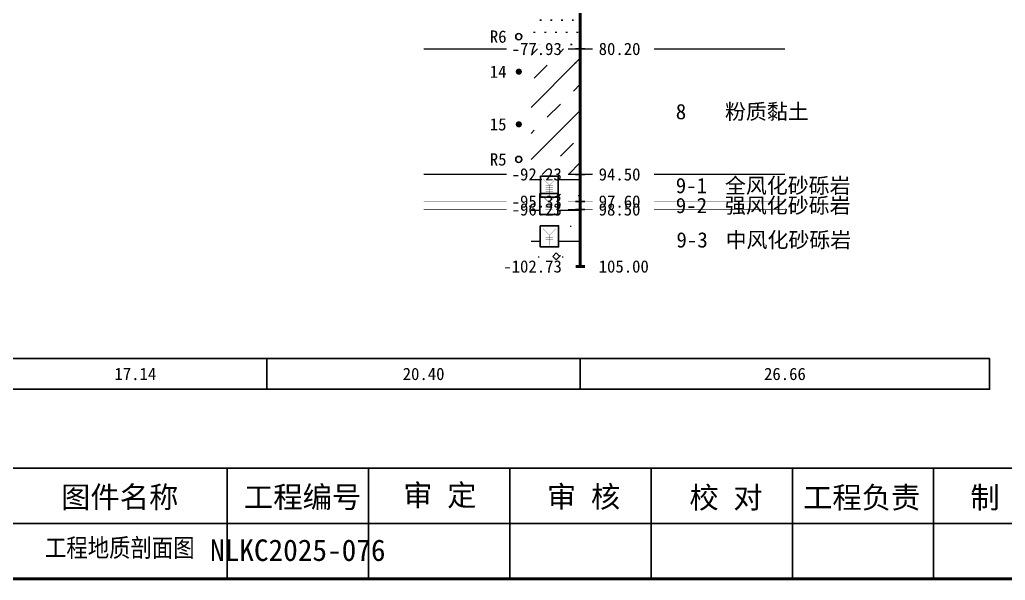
# Model space of a CAD drawing. Extents: x -37 to 3540, y -1485 to 297.
# Drawn here: x 560.8 to 721.3, y -1173.2 to -1082 of the extents above; entities that cross this region are included whole.
import ezdxf
from ezdxf.enums import TextEntityAlignment as Align

# ---------------------------------------------------------------- set-up
doc = ezdxf.new("R2010")
doc.units = 0
doc.layers.get('0').update_dxf_attribs({"linetype": 'CONTINUOUS'})
for name, color, linetype in [('FRAME', 7, 'CONTINUOUS'), ('HOLE', 41, 'CONTINUOUS'), ('LagendAid', 7, 'CONTINUOUS'), ('LegendAid', 7, 'CONTINUOUS'), ('RULER', 7, 'CONTINUOUS'), ('SAMPLE', 1, 'CONTINUOUS'), ('STRATUM', 241, 'CONTINUOUS')]:
    doc.layers.add(name, color=color, linetype=linetype)
doc.layers.add('HATCH', color=7, linetype='CONTINUOUS', lineweight=13)
doc.styles.add('ST', font='')
doc.styles.get('ST').set_extended_font_data('SimSun')
pattern_1 = [(45, (382.61, -1185.5), (-5, 5), [0.8, -6.27107]), (315, (382.61, -1185.5), (5, 5), [0.8, -6.27107]), (315, (383.176, -1184.934), (5, 5), [0.8, -6.27107]), (45, (383.176, -1186.066), (-5, 5), [1, -6.07107]), (0, (382.61, -1188), (0, 5), []), (0, (382.61, -1185.6), (5.2, 5), [0.2, -3.7])]

# ---------------------------------------------------------------- blocks, each defined once
blk = doc.blocks.new('图签_A3长')
for p, q in [((0, 18), (-380, 18)), ((-188, 0), (-188, 18)), ((-165, 0), (-165, 18)), ((-142, 0), (-142, 18)), ((-119, 0), (-119, 18)), ((-96, 0), (-96, 18)), ((-73, 0), (-73, 18)), ((-320, 9), (0, 9)), ((-380, 0), (0, 0))]:
    blk.add_line(p, q)
at = {"style": 'ST'}
for s, p in [('图件名称', (-205.49, 13.3)), ('工程编号', (-175.73, 13.3)), ('审 定', (-153.38, 13.61)), ('审 核', (-129.99, 13.36)), ('校 对', (-106.8, 13.23)), ('工程负责', (-84.71, 13.23)), ('制 图', (-61.06, 13.23))]:
    blk.add_text(s, height=3.5, dxfattribs=at).set_placement(p, align=Align.MIDDLE_CENTER)
for tag, p in [('01＿单位名称', (-349.98, 8.36)), ('02＿工程名称', (-271.3, 5.16)), ('04＿工程编号', (-176.51, 4.65)), ('05＿日期', (-35.59, 4.65)), ('06＿图号', (-11.16, 4.91))]:
    blk.add_attdef(tag, text='', height=3.5, dxfattribs=at).set_placement(p, align=Align.MIDDLE_CENTER)
at = {"style": 'ST', "width": 0.85}
blk.add_attdef('03＿图件名称', text='', height=3, dxfattribs=at).set_placement((-205.49, 5.05), align=Align.MIDDLE_CENTER)
blk = doc.blocks.new('SampleSoilUndisturbed')
at = {"const_width": 0.5}
blk.add_lwpolyline([(-0.25, 0, 1), (0.25, 0, 1)], format="xyb", close=True, dxfattribs=at)
blk = doc.blocks.new('SampleSoilDisturbed')
blk.add_circle((0, 0), 0.5)
blk = doc.blocks.new('FHt_TFH')
at = {"const_width": 0.1}
for points in [[(0, 0.88), (-2.15, 3.02)], [(-1.23, 0.63), (1.16, 0.63)], [(-1.23, 0), (1.16, 0)], [(0, 0.88), (2.12, 3)], [(0, -2.56), (0, 0.88)], [(-1.23, -0.63), (1.16, -0.63)], [(-1.23, -1.26), (1.16, -1.26)]]:
    blk.add_lwpolyline(points, dxfattribs=at)
at = {"layer": 'LegendAid', "color": 254}
blk.add_lwpolyline([(-2.98, 3.87), (2.83, 3.87), (2.83, -3.05), (-2.98, -3.05)], close=True, dxfattribs=at)
blk = doc.blocks.new('FHt_FH')
at = {"const_width": 0.1}
for points in [[(-0.17, 0.96), (-2.32, 3.1)], [(-1.4, 0.08), (0.99, 0.08)], [(-0.17, 0.96), (1.95, 3.09)], [(-0.17, -2.47), (-0.17, 0.96)], [(-1.4, -0.54), (0.99, -0.54)], [(-1.4, -1.17), (0.99, -1.17)]]:
    blk.add_lwpolyline(points, dxfattribs=at)
at = {"layer": 'LagendAid', "color": 254}
blk.add_lwpolyline([(-3.15, 3.95), (2.66, 3.95), (2.66, -2.96), (-3.15, -2.96)], close=True, dxfattribs=at)
blk = doc.blocks.new('FHt_ZFH')
at = {"const_width": 0.1}
for points in [[(0, 0.88), (-2.15, 3.02)], [(-1.23, 0), (1.16, 0)], [(0, 0.88), (2.12, 3)], [(0, -2.56), (0, 0.88)], [(-1.23, -0.55), (1.16, -0.55)]]:
    blk.add_lwpolyline(points, dxfattribs=at)
at = {"layer": 'LegendAid', "color": 254}
blk.add_lwpolyline([(-3.04, 3.95), (2.93, 3.95), (2.93, -2.94), (-3.04, -2.94)], close=True, dxfattribs=at)

msp = doc.modelspace()

# ---------------------------------------------------------------- hatches: boundary and pattern name
at = {"layer": 'HATCH'}
h = msp.add_hatch(dxfattribs=at)
h.set_pattern_fill('FS', color=142, style=0)
h.set_pattern_definition([(82.875, (381.7756, -1189.206), (0.000369, 10.0001764), [0.0893, -80.5337]), (143.13, (381.8767, -1189.2818), (-29.999964, 20.000054), [0.12627, -49.87373]), (172.875, (382.0538, -1189.304), (-70.0002457, 9.9996603), [0.17857, -80.44443]), (206.565, (382.2323, -1189.2147), (-9.999705, -9.99969), [0.19954, -22.16046]), (243.435, (382.3215, -1189.0363), (9e-06, -9.999696), [0.19954, -22.16146]), (255.964, (382.4108, -1188.679), (-0.0002, -9.999501), [0.36813, -40.86287]), (255.964, (382.7209, -1187.439), (-0.0002, -9.999501), [1.27838, -39.95262]), (255.964, (382.7894, -1187.165), (-0.0002, -9.999501), [0.28235, -40.94865]), (216.87, (382.9796, -1186.9108), (-9.999982, -10.000018), [0.12627, -49.87373]), (243.435, (382.8786, -1186.9865), (9e-06, -9.999696), [0.19954, -22.16146]), (206.565, (383.158, -1186.8215), (-9.999705, -9.99969), [0.19954, -22.16046]), (172.875, (383.3353, -1186.8437), (-70.0002457, 9.9996603), [0.17857, -80.44443]), (143.13, (383.4363, -1186.9194), (-29.999964, 20.000054), [0.12627, -49.87373]), (82.875, (383.4252, -1187.008), (0.000369, 10.0001764), [0.0893, -80.5337]), (0, (382.281, -1187.66), (0, 10), [0.89286, -9.10714]), (0, (382.6352, -1188), (1, 2), [0, -1.75]), (0, (382.6102, -1187.975), (1, 2), [0, -1.75]), (0, (382.6102, -1188), (1, 2), [0, -1.75]), (0, (382.5852, -1188), (1, 2), [0, -1.75]), (0, (382.6102, -1188.025), (1, 2), [0, -1.75])])
h.paths.add_polyline_path([(652.08, -1070.71), (644.08, -1070.71), (644.08, -1086.71), (652.08, -1086.71)])
h.paths.add_polyline_path([(640.01, -1088.2), (649.57, -1088.2), (649.57, -1085.26), (640.01, -1085.26)], flags=9)
h.paths.add_polyline_path([(640.01, -1072.2), (649.57, -1072.2), (649.57, -1069.26), (640.01, -1069.26)], flags=9)
h = msp.add_hatch(dxfattribs=at)
h.set_pattern_fill('FZNT', color=32, style=0)
h.set_pattern_definition([(45, (382.61, -1188), (-4.24264, 4.24264), [10, 0]), (45, (383.671, -1191.182), (-2.12132, 6.36396), [3, -3])])
h.paths.add_polyline_path([(652.08, -1086.71), (644.08, -1086.71), (644.08, -1107.14), (652.08, -1107.14)])
h.paths.add_polyline_path([(640.01, -1108.62), (649.57, -1108.62), (649.57, -1105.69), (640.01, -1105.69)], flags=9)
h.paths.add_polyline_path([(640.01, -1088.2), (649.57, -1088.2), (649.57, -1085.26), (640.01, -1085.26)], flags=9)
h = msp.add_hatch(dxfattribs=at)
h.set_pattern_fill('SHALIYAN', color=31, style=0, pattern_type=2)
h.set_pattern_definition(pattern_1)
h.paths.add_polyline_path([(652.08, -1107.14), (644.08, -1107.14), (644.08, -1111.56), (645.5, -1111.56), (645.5, -1110.23), (645.59, -1110.23), (645.59, -1107.42), (648.49, -1107.42), (648.49, -1110.87), (648.41, -1110.87), (648.41, -1111.56), (652.08, -1111.56)])
h.paths.add_polyline_path([(640.01, -1113.05), (649.57, -1113.05), (649.57, -1110.12), (640.01, -1110.12)], flags=9)
h.paths.add_polyline_path([(640.01, -1108.62), (649.57, -1108.62), (649.57, -1105.69), (640.01, -1105.69)], flags=9)
h = msp.add_hatch(dxfattribs=at)
h.set_pattern_fill('SHALIYAN', color=31, style=0, pattern_type=2)
h.set_pattern_definition(pattern_1)
h.paths.add_polyline_path([(652.08, -1112.85), (648.41, -1112.85), (648.41, -1113.69), (645.5, -1113.69), (645.5, -1112.85), (644.08, -1112.85), (644.08, -1122.14), (652.08, -1122.14)])
h.paths.add_polyline_path([(648.54, -1118.96), (645.56, -1118.96), (645.56, -1115.52), (648.54, -1115.52)], flags=16)
h.paths.add_polyline_path([(638.58, -1123.62), (649.57, -1123.62), (649.57, -1120.69), (638.58, -1120.69)], flags=9)
h.paths.add_polyline_path([(640.01, -1114.34), (649.57, -1114.34), (649.57, -1111.41), (640.01, -1111.41)], flags=9)

# ---------------------------------------------------------------- linework, layer by layer
at = {"layer": 'FRAME', "linetype": 'Continuous', "const_width": 0.5}
msp.add_lwpolyline([(402.61, -1173), (782.61, -1173), (782.61, -906), (402.61, -906)], close=True, dxfattribs=at)
at = {"layer": 'HOLE', "linetype": 'Continuous', "const_width": 0.5}
for points in [[(652.08, -972.14), (652.08, -1122.14)], [(651.33, -1122.14), (652.83, -1122.14)]]:
    msp.add_lwpolyline(points, dxfattribs=at)
at = {"layer": 'HOLE', "linetype": 'Continuous'}
for points in [[(651.33, -1086.71), (652.83, -1086.71)], [(651.33, -1107.14), (652.83, -1107.14)], [(651.33, -1111.56), (652.83, -1111.56)], [(651.33, -1112.85), (652.83, -1112.85)]]:
    msp.add_lwpolyline(points, dxfattribs=at)
at = {"layer": 'RULER', "linetype": 'Continuous'}
for points in [[(558.23, -1137.14), (601.08, -1137.14), (601.08, -1142.14), (558.23, -1142.14)], [(601.08, -1137.14), (652.08, -1137.14), (652.08, -1142.14), (601.08, -1142.14)], [(652.08, -1137.14), (718.72, -1137.14), (718.72, -1142.14), (652.08, -1142.14)]]:
    msp.add_lwpolyline(points, dxfattribs=at)
at = {"layer": 'STRATUM', "linetype": 'Continuous'}
for points, const_width in [([(626.58, -1086.71), (639.33, -1086.71), (640.08, -1086.71)], 0.2), ([(650.08, -1086.71), (652.08, -1086.71), (654.08, -1086.71)], 0.2), ([(664.08, -1086.71), (668.74, -1086.71), (685.4, -1086.71)], 0.2), ([(626.58, -1107.14), (639.33, -1107.14), (640.08, -1107.14)], 0.2), ([(650.08, -1107.14), (652.08, -1107.14), (654.08, -1107.14)], 0.2), ([(664.08, -1107.14), (668.74, -1107.14), (685.4, -1107.14)], 0.2), ([(626.58, -1111.56), (639.33, -1111.56), (640.08, -1111.56)], 0.1), ([(650.08, -1111.56), (652.08, -1111.56), (654.08, -1111.56)], 0.1), ([(664.08, -1111.56), (668.74, -1111.56), (685.4, -1111.56)], 0.1), ([(626.58, -1112.85), (639.33, -1112.85), (640.08, -1112.85)], 0.1), ([(650.08, -1112.85), (652.08, -1112.85), (654.08, -1112.85)], 0.1), ([(664.08, -1112.85), (668.74, -1112.85), (685.4, -1112.85)], 0.1)]:
    msp.add_lwpolyline(points, dxfattribs=dict(at, const_width=const_width))

# ---------------------------------------------------------------- block references
at = {"layer": 'FRAME'}
ref = msp.add_blockref('图签_A3长', (782.61, -1173), dxfattribs=at)
ref.add_attrib('03＿图件名称', '工程地质剖面图', dxfattribs={"layer": '0', "height": 3, "style": 'ST', "width": 0.85}).set_placement((577.12, -1167.95), align=Align.MIDDLE_CENTER)
ref.add_attrib('04＿工程编号', 'NLKC2025-076', dxfattribs={"layer": '0', "height": 3.5, "style": 'ST'}).set_placement((606.1, -1168.35), align=Align.MIDDLE_CENTER)
at = {"layer": 'HATCH', "xscale": 0.5, "yscale": 0.5, "zscale": 0.5}
for name, p in [('FHt_TFH', (647.08, -1109.35)), ('FHt_FH', (647.08, -1112.21)), ('FHt_ZFH', (647.08, -1117.49))]:
    msp.add_blockref(name, p, dxfattribs=at)
at = {"layer": 'SAMPLE'}
for name, p in [('SampleSoilDisturbed', (642.08, -1084.71)), ('SampleSoilUndisturbed', (642.08, -1090.42)), ('SampleSoilUndisturbed', (642.08, -1098.99)), ('SampleSoilDisturbed', (642.08, -1104.71))]:
    msp.add_blockref(name, p, dxfattribs=at)

# ---------------------------------------------------------------- texts
at = {"layer": 'HOLE', "style": 'ST'}
for s, p in [('-77.93', (649.08, -1086.71)), ('-92.23', (649.08, -1107.14)), ('-95.33', (649.08, -1111.56)), ('-96.23', (649.08, -1112.85)), ('-102.73', (649.08, -1122.14))]:
    msp.add_text(s, height=2, dxfattribs=at).set_placement(p, align=Align.MIDDLE_RIGHT)
for s, p in [('80.20', (655.08, -1086.71)), ('94.50', (655.08, -1107.14)), ('97.60', (655.08, -1111.56)), ('98.50', (655.08, -1112.85)), ('105.00', (655.08, -1122.14))]:
    msp.add_text(s, height=2, dxfattribs=at).set_placement(p, align=Align.MIDDLE_LEFT)
at = {"layer": 'RULER', "style": 'ST'}
for s, p in [('17.14', (579.66, -1139.64)), ('20.40', (626.58, -1139.64)), ('26.66', (685.4, -1139.64))]:
    msp.add_text(s, height=2, dxfattribs=at).set_placement(p, align=Align.MIDDLE_CENTER)
at = {"layer": 'SAMPLE', "style": 'ST'}
for s, p in [('R6', (640.08, -1084.71)), ('14', (640.08, -1090.42)), ('15', (640.08, -1098.99)), ('R5', (640.08, -1104.71))]:
    msp.add_text(s, height=2, dxfattribs=at).set_placement(p, align=Align.MIDDLE_RIGHT)
at = {"layer": 'STRATUM', "style": 'ST'}
for s, p in [('8', (667.63, -1096.92)), ('粉质黏土', (675.63, -1096.92)), ('9-1', (667.63, -1108.97)), ('全风化砂砾岩', (675.63, -1108.97)), ('9-2', (667.63, -1112.21)), ('强风化砂砾岩', (675.63, -1112.21)), ('9-3', (667.74, -1117.81)), ('中风化砂砾岩', (675.74, -1117.81))]:
    msp.add_text(s, height=2.5, dxfattribs=at).set_placement(p, align=Align.MIDDLE_LEFT)

doc.saveas('drawing.dxf')
